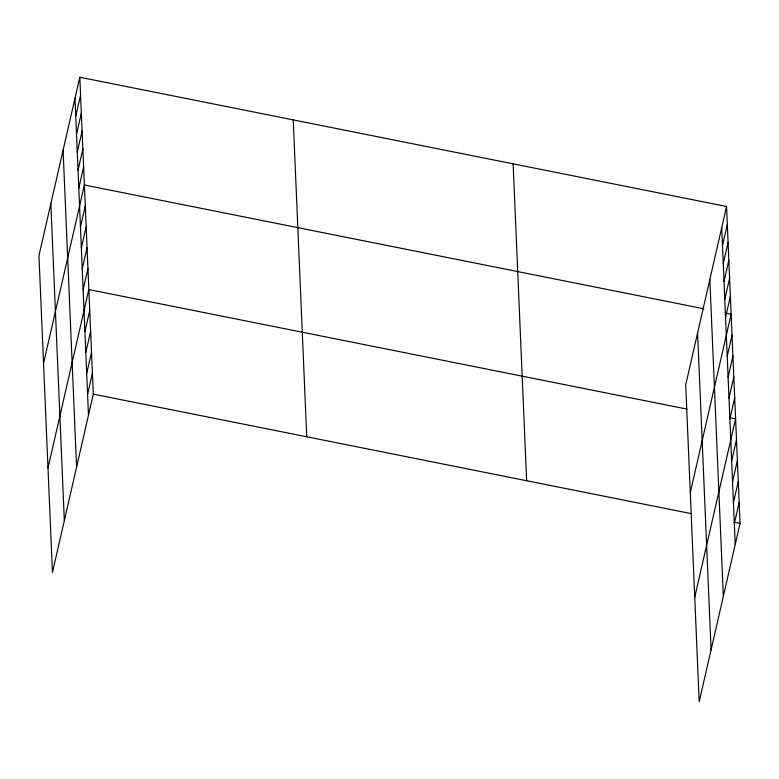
<?xml version="1.0" encoding="UTF-8"?>
<svg xmlns="http://www.w3.org/2000/svg" width="779" height="779" viewBox="0 0 779 779"><rect width="100%" height="100%" fill="white"/><g stroke="black" fill="none" stroke-linecap="round" stroke-linejoin="round"><path stroke-width="1.17" d="M79.809 77.238L38.95 255.619L52.446 572.507L93.295 394.135L79.809 77.238L726.554 206.493L740.05 523.381L699.191 701.762L685.705 384.865L726.554 206.493M75.738 116.275L80.568 95.194M76.508 134.231L81.337 113.15M77.267 152.187L82.097 131.115M78.036 170.143L82.866 149.071M78.806 188.099L83.626 167.027M43.536 363.365L84.395 184.983L703.875 308.786M80.461 226.971L85.281 205.899M81.347 247.888L86.177 226.816M82.233 268.804L87.063 247.732M83.129 289.72L87.959 268.638M47.996 467.936L88.845 289.554L686.981 409.092M84.911 331.542L89.741 310.47M85.797 352.459L90.627 331.387M86.693 373.375L91.523 352.303M87.579 394.291L92.409 373.219M722.493 245.521L727.323 224.449M723.253 263.477L728.083 242.405M724.022 281.433L728.852 260.361M724.791 299.399L729.611 278.317M725.551 317.355L730.381 296.273M690.291 492.61L731.14 314.239L725.21 313.051M727.206 356.227L732.036 335.145M728.102 377.143L732.922 356.061M728.988 398.05L733.818 376.978M729.874 418.966L734.704 397.894M694.741 597.191L735.6 418.81L729.67 417.622M731.656 460.798L736.486 439.726M732.552 481.714L737.382 460.642M733.438 502.63L738.268 481.549M734.334 523.546L739.164 502.465M93.295 394.135L691.44 513.663M734.12 522.203L740.05 523.381M721.724 227.565L735.22 544.453M709.835 279.476L723.331 596.363M697.585 332.954L711.081 649.852M513.127 163.833L526.623 480.731M293.235 119.888L306.731 436.785M74.979 98.31L88.475 415.207M63.089 150.22L76.585 467.118M50.839 203.708L64.336 520.596"/></g></svg>
